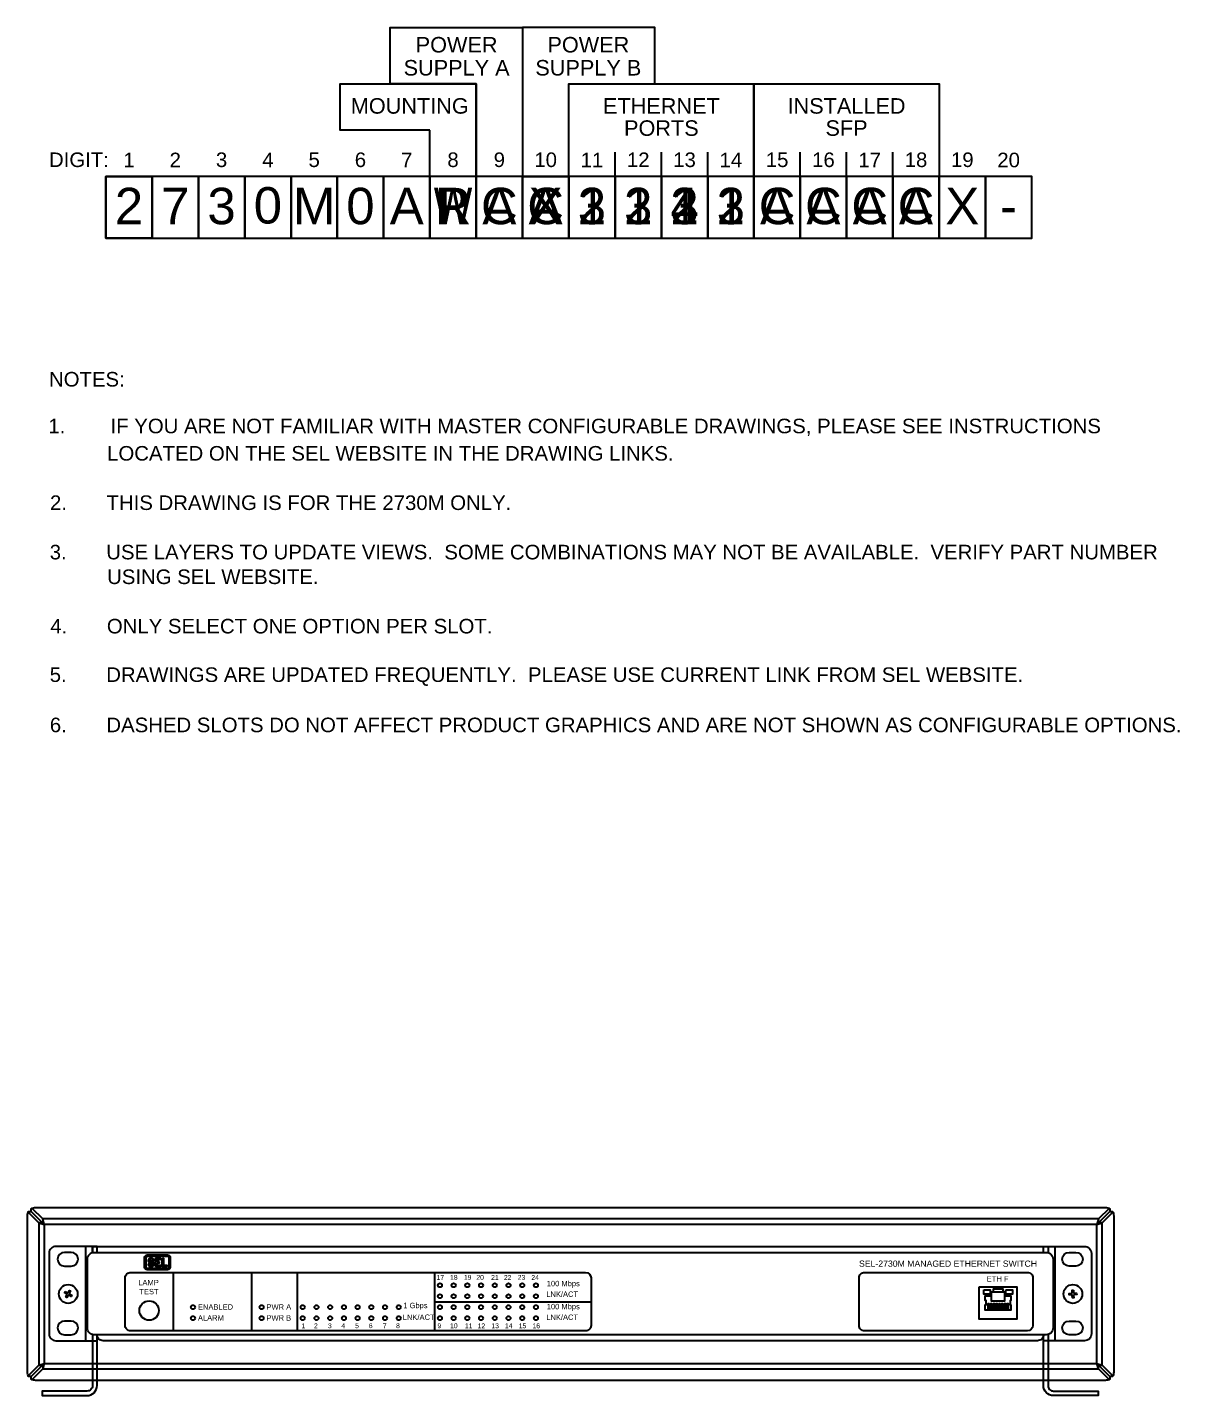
# Model space of a CAD drawing. Extents: x 1.6 to 47.5, y 0.5 to 34.6.
# Drawn here: x 1.61 to 22.61, y 9.65 to 34.59 of the extents above; entities that cross this region are included whole.
import ezdxf
from ezdxf.enums import TextEntityAlignment as Align

# ---------------------------------------------------------------- set-up
doc = ezdxf.new("R2010")
doc.units = 0
doc.header["$MEASUREMENT"] = 0
for name, color, linetype in [('1_00______MOUNTING_', 7, 'CONTINUOUS'), ('1_01__R__RACK_MOUNT', 7, 'CONTINUOUS'), ('1_02__W__WALL_SURFACE_MOUN', 7, 'CONTINUOUS'), ('1_03__P__PANEL_MOUNT', 7, 'CONTINUOUS'), ('2_00______POWER_SUPPLY_A_', 7, 'CONTINUOUS'), ('2_01__C__24-48_VDC', 7, 'CONTINUOUS'), ('2_02__A__125-250_VDC_OR_VA', 7, 'CONTINUOUS'), ('3_00______POWER_SUPPLY_B_', 7, 'CONTINUOUS'), ('3_01__X__NONE', 7, 'CONTINUOUS'), ('3_02__C__24-48_VDC', 7, 'CONTINUOUS'), ('3_03__A__125-250_VDC_OR_VA', 7, 'CONTINUOUS'), ('4_00______PORTS_9-24_', 7, 'CONTINUOUS'), ('4_01__1111___16__10-100BAS', 7, 'CONTINUOUS'), ('4_02__1112___12__10-100BAS', 7, 'CONTINUOUS'), ('4_03__1113___12__10-100BAS', 7, 'CONTINUOUS'), ('4_04__1122___8__10-100BASE', 7, 'CONTINUOUS'), ('4_05__1123___8__10-100BASE', 7, 'CONTINUOUS'), ('4_06__1133___8__10-100BASE', 7, 'CONTINUOUS'), ('4_07__1142___10__10-100BAS', 7, 'CONTINUOUS'), ('4_08__1222___4__10-100BASE', 7, 'CONTINUOUS'), ('4_09__1223___4__10-100BASE', 7, 'CONTINUOUS'), ('4_10__1233___4__10-100BASE', 7, 'CONTINUOUS'), ('4_11__1333___4__10-100BASE', 7, 'CONTINUOUS'), ('4_12__2222___16__100BASE_F', 7, 'CONTINUOUS'), ('4_13__2223___12__100BASE_F', 7, 'CONTINUOUS'), ('4_14__2233___8__100BASE_FX', 7, 'CONTINUOUS'), ('4_15__2333___4__100BASE_FX', 7, 'CONTINUOUS'), ('4_16__3333___16__100BASE_L', 7, 'CONTINUOUS'), ('5_00_____INSTALLED_SFP_', 7, 'CONTINUOUS'), ('5_01__AAAA__NONE', 7, 'CONTINUOUS'), ('5_02__CCCC___4__10-100-100', 7, 'CONTINUOUS'), ('6_00______DWG_', 7, 'CONTINUOUS')]:
    doc.layers.add(name, color=color, linetype=linetype)
doc.styles.add('ARIAL', font='arial.ttf')

msp = doc.modelspace()

# ---------------------------------------------------------------- linework, layer by layer
at = {"layer": '1_00______MOUNTING_'}
msp.add_lwpolyline([(3.879, 30.744), (3.036, 30.744), (3.036, 31.869), (3.879, 31.869), (3.879, 30.744)], dxfattribs=at)
at = {"layer": '1_01__R__RACK_MOUNT'}
for points in [[(2.792, 12.369), (2.125, 12.369, 0.414214), (2, 12.244), (2, 10.774, 0.414214), (2.125, 10.649), (2.875, 10.649), (2.875, 10.759)], [(20.208, 12.369), (20.875, 12.369, -0.414214), (21, 12.244), (21, 10.774, -0.414214), (20.875, 10.649), (20.125, 10.649), (20.125, 10.759)]]:
    msp.add_lwpolyline(points, format="xyb", dxfattribs=at)
for points in [[(2.406, 12.259), (2.281, 12.259, 1), (2.281, 12.009), (2.406, 12.009, 1)], [(20.593, 12.259), (20.718, 12.259, -1), (20.718, 12.009), (20.593, 12.009, -1)], [(2.406, 11.009), (2.281, 11.009, 1), (2.281, 10.759), (2.406, 10.759, 1)], [(20.593, 11.009), (20.718, 11.009, -1), (20.718, 10.759), (20.593, 10.759, -1)]]:
    msp.add_lwpolyline(points, format="xyb", close=True, dxfattribs=at)
for points in [[(2.666, 12.369), (2.666, 10.649)], [(20.334, 12.369), (20.334, 10.649)]]:
    msp.add_lwpolyline(points, dxfattribs=at)
at = {"layer": '1_02__W__WALL_SURFACE_MOUN'}
for points in [[(2.875, 12.259), (2.875, 12.369), (2.792, 12.369), (2.792, 12.255)], [(20.125, 12.259), (20.125, 12.369), (20.208, 12.369), (20.208, 12.255)]]:
    msp.add_lwpolyline(points, dxfattribs=at)
for points in [[(2.792, 10.764), (2.792, 9.832, -0.414214), (2.692, 9.732), (1.875, 9.732), (1.875, 9.649), (2.692, 9.649, 0.414214), (2.875, 9.832), (2.875, 10.759)], [(20.208, 10.764), (20.208, 9.832, 0.414214), (20.308, 9.732), (21.125, 9.732), (21.125, 9.649), (20.308, 9.649, -0.414214), (20.125, 9.832), (20.125, 10.759)]]:
    msp.add_lwpolyline(points, format="xyb", dxfattribs=at)
at = {"layer": '1_03__P__PANEL_MOUNT'}
for points in [[(21.406, 12.927), (21.406, 10.077, -0.139586), (21.383, 9.998), (21.335, 9.998), (21.335, 9.95, -0.139586), (21.256, 9.927), (1.756, 9.927, -0.139586), (1.677, 9.95), (1.676, 9.998), (1.628, 9.998, -0.139586), (1.606, 10.077), (1.606, 12.927, -0.139586), (1.628, 13.006), (1.677, 13.006)], [(1.677, 13.006), (1.677, 13.055, -0.139586), (1.756, 13.077), (21.256, 13.077, -0.139586), (21.335, 13.055), (21.335, 13.006), (21.383, 13.006, -0.13903), (21.406, 12.927)], [(2.295, 11.546), (2.33, 11.526, 0.414214), (2.354, 11.533), (2.373, 11.568), (2.394, 11.557), (2.374, 11.522, 0.414214), (2.38, 11.498), (2.416, 11.478), (2.404, 11.458), (2.369, 11.478, 0.414214), (2.345, 11.471), (2.326, 11.436), (2.305, 11.447), (2.325, 11.483, 0.414214), (2.319, 11.506), (2.284, 11.526), (2.295, 11.546)], [(20.671, 11.572), (20.672, 11.531, 0.414214), (20.69, 11.515), (20.73, 11.516), (20.731, 11.493), (20.691, 11.492, 0.414214), (20.674, 11.474), (20.676, 11.433), (20.652, 11.432), (20.651, 11.473, 0.414214), (20.633, 11.489), (20.593, 11.488), (20.592, 11.511), (20.632, 11.513, 0.414214), (20.649, 11.53), (20.648, 11.571), (20.671, 11.572)]]:
    msp.add_lwpolyline(points, format="xyb", dxfattribs=at)
for points in [[(1.62, 12.991), (1.814, 12.798), (1.913, 12.77), (1.885, 12.869), (1.691, 13.062)], [(1.677, 13.006), (1.913, 12.77)], [(21.32, 13.062), (21.127, 12.869), (21.099, 12.77), (21.198, 12.798), (21.391, 12.991)], [(21.335, 13.006), (21.099, 12.77)], [(1.814, 10.206), (1.884, 10.206), (1.885, 10.135), (21.127, 10.135), (21.127, 10.206), (21.198, 10.206), (21.198, 12.798), (21.127, 12.798), (21.127, 12.869), (1.885, 12.869), (1.885, 12.798), (1.814, 12.798), (1.814, 10.206)], [(1.913, 12.77), (1.913, 10.234), (21.099, 10.234), (21.099, 12.77), (1.913, 12.77)], [(1.62, 10.013), (1.814, 10.206), (1.913, 10.234), (1.885, 10.135), (1.691, 9.942)], [(1.676, 9.998), (1.913, 10.234)], [(21.335, 9.998), (21.098, 10.234)], [(21.32, 9.942), (21.127, 10.135), (21.099, 10.234), (21.198, 10.206), (21.391, 10.013)]]:
    msp.add_lwpolyline(points, dxfattribs=at)
for centre in [(2.35, 11.502), (20.662, 11.502)]:
    msp.add_circle(centre, 0.171, dxfattribs=at)
at = {"layer": '2_00______POWER_SUPPLY_A_'}
msp.add_lwpolyline([(3.879, 30.744), (3.036, 30.744), (3.036, 31.869), (3.879, 31.869), (3.879, 30.744)], dxfattribs=at)
at = {"layer": '3_00______POWER_SUPPLY_B_'}
msp.add_lwpolyline([(3.879, 30.744), (3.036, 30.744), (3.036, 31.869), (3.879, 31.869), (3.879, 30.744)], dxfattribs=at)
at = {"layer": '4_00______PORTS_9-24_'}
msp.add_lwpolyline([(3.879, 30.744), (3.036, 30.744), (3.036, 31.869), (3.879, 31.869), (3.879, 30.744)], dxfattribs=at)
at = {"layer": '5_00_____INSTALLED_SFP_'}
msp.add_lwpolyline([(3.879, 30.744), (3.036, 30.744), (3.036, 31.869), (3.879, 31.869), (3.879, 30.744)], dxfattribs=at)
at = {"layer": '6_00______DWG_'}
for points in [[(9.786, 33.556), (8.216, 33.556), (8.216, 34.586), (10.629, 34.586), (10.629, 31.869), (9.786, 31.869), (9.786, 33.556)], [(11.473, 33.556), (13.043, 33.556), (13.043, 34.586), (10.629, 34.586), (10.629, 31.869), (11.473, 31.869), (11.473, 33.556)], [(8.942, 32.713), (7.309, 32.713), (7.309, 33.556), (9.786, 33.556), (9.786, 31.869), (8.942, 31.869), (8.942, 32.713)], [(11.473, 31.869), (11.473, 33.556), (14.849, 33.556), (14.849, 31.869)], [(14.849, 31.869), (14.849, 33.556), (18.224, 33.556), (18.224, 31.869)], [(12.317, 31.869), (12.317, 32.314)], [(13.161, 31.869), (13.161, 32.314)], [(14.005, 31.869), (14.005, 32.314)], [(15.692, 31.869), (15.692, 32.314)], [(16.536, 31.869), (16.536, 32.314)], [(17.38, 31.869), (17.38, 32.314)], [(3.036, 31.869), (3.036, 30.744), (3.879, 30.744), (3.879, 31.869), (3.036, 31.869)], [(3.879, 31.869), (3.879, 30.744), (4.723, 30.744), (4.723, 31.869), (3.879, 31.869)], [(4.723, 31.869), (4.723, 30.744), (5.567, 30.744), (5.567, 31.869), (4.723, 31.869)], [(5.567, 31.869), (5.567, 30.744), (6.411, 30.744), (6.411, 31.869), (5.567, 31.869)], [(6.411, 31.869), (6.411, 30.744), (7.254, 30.744), (7.254, 31.869), (6.411, 31.869)], [(7.254, 31.869), (7.254, 30.744), (8.098, 30.744), (8.098, 31.869), (7.254, 31.869)], [(8.098, 31.869), (8.098, 30.744), (8.942, 30.744), (8.942, 31.869), (8.098, 31.869)], [(8.942, 31.869), (8.942, 30.744), (9.786, 30.744), (9.786, 31.869), (8.942, 31.869)], [(9.786, 31.869), (9.786, 30.744), (10.629, 30.744), (10.629, 31.869), (9.786, 31.869)], [(10.629, 31.869), (10.629, 30.744), (11.473, 30.744), (11.473, 31.869), (10.629, 31.869)], [(11.473, 31.869), (11.473, 30.744), (12.317, 30.744), (12.317, 31.869), (11.473, 31.869)], [(12.317, 31.869), (12.317, 30.744), (13.161, 30.744), (13.161, 31.869), (12.317, 31.869)], [(13.161, 31.869), (13.161, 30.744), (14.005, 30.744), (14.005, 31.869), (13.161, 31.869)], [(14.005, 31.869), (14.005, 30.744), (14.849, 30.744), (14.849, 31.869), (14.005, 31.869)], [(14.849, 31.869), (14.849, 30.744), (15.692, 30.744), (15.692, 31.869), (14.849, 31.869)], [(15.692, 31.869), (15.692, 30.744), (16.536, 30.744), (16.536, 31.869), (15.692, 31.869)], [(16.536, 31.869), (16.536, 30.744), (17.38, 30.744), (17.38, 31.869), (16.536, 31.869)], [(17.38, 31.869), (17.38, 30.744), (18.224, 30.744), (18.224, 31.869), (17.38, 31.869)], [(18.224, 31.869), (18.224, 30.744), (19.067, 30.744), (19.067, 31.869), (18.224, 31.869)], [(19.068, 31.869), (19.068, 30.744), (19.911, 30.744), (19.911, 31.869), (19.068, 31.869)], [(2.792, 12.255), (2.792, 12.369), (20.208, 12.369), (20.208, 12.255)], [(4.263, 11.895), (4.263, 10.83)], [(5.69, 11.895), (5.69, 10.83)], [(6.526, 11.895), (6.526, 10.83)], [(9.026, 11.895), (9.026, 10.831)], [(19.174, 11.539), (19.174, 11.378), (19.422, 11.378), (19.422, 11.539)], [(19.213, 11.539), (19.213, 11.595), (19.383, 11.595), (19.383, 11.539)], [(9.026, 11.361), (11.88, 11.361)], [(19.115, 11.204), (19.115, 11.331), (19.131, 11.331), (19.131, 11.204)], [(19.165, 11.204), (19.165, 11.331), (19.181, 11.331), (19.181, 11.204)], [(19.215, 11.204), (19.215, 11.331), (19.231, 11.331), (19.231, 11.204)], [(19.265, 11.204), (19.265, 11.331), (19.281, 11.331), (19.281, 11.204)], [(19.315, 11.204), (19.315, 11.331), (19.331, 11.331), (19.331, 11.204)], [(19.365, 11.204), (19.365, 11.331), (19.381, 11.331), (19.381, 11.204)], [(19.415, 11.204), (19.415, 11.331), (19.431, 11.331), (19.431, 11.204)], [(19.465, 11.204), (19.465, 11.331), (19.481, 11.331), (19.481, 11.204)]]:
    msp.add_lwpolyline(points, dxfattribs=at)
for points in [[(2.825, 12.259), (20.175, 12.259, -0.414214), (20.3, 12.134), (20.3, 10.884, -0.414214), (20.175, 10.759), (2.825, 10.759, -0.414214), (2.7, 10.884), (2.7, 12.134, -0.414214)], [(3.79, 12.214), (4.162, 12.214, -0.41811), (4.209, 12.166), (4.209, 11.991, -0.404471), (4.162, 11.943), (3.79, 11.943, -0.41811), (3.743, 11.99), (3.743, 12.165, -0.404471)], [(3.794, 12.189), (4.16, 12.189, -0.378768), (4.185, 12.167), (4.185, 11.991, -0.441125), (4.16, 11.968), (3.794, 11.968, -0.378768), (3.769, 11.99), (3.769, 12.166, -0.441125)], [(3.858, 12.156, 0.192116), (3.818, 12.14, 0.12608), (3.806, 12.116, 0.336344), (3.828, 12.073, 0.087668), (3.86, 12.064, -0.022201), (3.87, 12.063, -0.039737), (3.877, 12.061, -0.23043), (3.888, 12.049, -0.182747), (3.887, 12.04, -0.221111), (3.866, 12.028, -0.058363), (3.852, 12.028, -0.13415), (3.838, 12.035, 0.006668), (3.831, 12.044, 0.085557), (3.829, 12.046, 0.231613), (3.81, 12.044, 0.170757), (3.807, 12.039, 0.118457), (3.808, 12.032, 0.153081), (3.824, 12.011, 0.186266), (3.863, 12, 0.192116), (3.903, 12.015, 0.12608), (3.915, 12.039, 0.336344), (3.893, 12.083, 0.087668), (3.861, 12.091, -0.022201), (3.852, 12.093, -0.039737), (3.845, 12.095, -0.23043), (3.833, 12.106, -0.182747), (3.834, 12.116, -0.221111), (3.856, 12.127, -0.058363), (3.869, 12.128, -0.13415), (3.883, 12.121, 0.006668), (3.891, 12.111, 0.085557), (3.892, 12.11, 0.231613), (3.911, 12.112, 0.170757), (3.915, 12.116, 0.118457), (3.914, 12.124, 0.153081), (3.898, 12.144, 0.186266)], [(3.951, 12.154), (4.028, 12.154, -0.424366), (4.035, 12.147), (4.035, 12.134, -0.404134), (4.028, 12.127), (3.97, 12.127), (3.97, 12.091), (4.004, 12.091, -0.477137), (4.009, 12.085), (4.009, 12.07, -0.353971), (4.004, 12.064), (3.97, 12.064), (3.97, 12.028), (4.028, 12.028, -0.424366), (4.035, 12.021), (4.035, 12.008, -0.404134), (4.028, 12.001), (3.951, 12.001, -0.432614), (3.943, 12.009), (3.943, 12.146, -0.396049)], [(4.067, 12.154), (4.08, 12.154, -0.432614), (4.088, 12.146), (4.088, 12.028), (4.145, 12.028, -0.424366), (4.152, 12.021), (4.152, 12.008, -0.404134), (4.145, 12.001), (4.067, 12.001, -0.432614), (4.06, 12.009), (4.06, 12.146, -0.396049)], [(3.491, 11.895), (11.78, 11.895, -0.414169), (11.88, 11.795), (11.88, 10.93, -0.41425), (11.78, 10.83), (3.489, 10.83, -0.414255), (3.389, 10.93), (3.389, 11.795, -0.420981)], [(16.864, 11.895), (19.836, 11.895, -0.421025), (19.933, 11.795), (19.933, 10.93, -0.41421), (19.833, 10.83), (16.864, 10.83, -0.414214), (16.764, 10.93), (16.764, 11.795, -0.414218)]]:
    msp.add_lwpolyline(points, format="xyb", close=True, dxfattribs=at)
for points in [[(18.956, 11.631), (19.641, 11.631), (19.641, 11.041), (18.956, 11.041)], [(19.038, 11.58), (19.155, 11.58), (19.155, 11.498), (19.038, 11.498)], [(19.166, 11.539), (19.43, 11.539), (19.43, 11.466), (19.533, 11.466), (19.533, 11.382), (19.517, 11.382), (19.517, 11.302), (19.533, 11.302), (19.533, 11.204), (19.064, 11.204), (19.064, 11.302), (19.079, 11.302), (19.079, 11.382), (19.064, 11.382), (19.064, 11.466), (19.166, 11.466)], [(19.442, 11.58), (19.559, 11.58), (19.559, 11.498), (19.442, 11.498)]]:
    msp.add_lwpolyline(points, close=True, dxfattribs=at)
msp.add_lwpolyline([(20.125, 10.759, -0.414214), (20.015, 10.649), (2.985, 10.649, -0.414214), (2.875, 10.759, -1)], format="xyb", dxfattribs=at)
for centre, radius in [((9.125, 11.661), 0.037), ((9.125, 11.461), 0.037), ((9.375, 11.661), 0.037), ((9.375, 11.461), 0.037), ((9.625, 11.661), 0.037), ((9.625, 11.461), 0.037), ((9.875, 11.661), 0.037), ((9.875, 11.461), 0.037), ((10.125, 11.661), 0.037), ((10.125, 11.461), 0.037), ((10.375, 11.661), 0.037), ((10.375, 11.461), 0.037), ((10.625, 11.661), 0.037), ((10.625, 11.461), 0.037), ((10.875, 11.661), 0.037), ((10.875, 11.461), 0.037), ((3.825, 11.2), 0.177), ((4.625, 11.261), 0.037), ((5.875, 11.261), 0.037), ((6.625, 11.261), 0.037), ((6.875, 11.261), 0.037), ((7.125, 11.261), 0.037), ((7.375, 11.261), 0.037), ((7.625, 11.261), 0.037), ((7.875, 11.261), 0.037), ((8.125, 11.261), 0.037), ((8.375, 11.261), 0.037), ((9.125, 11.261), 0.037), ((9.375, 11.261), 0.037), ((9.625, 11.261), 0.037), ((9.875, 11.261), 0.037), ((10.125, 11.261), 0.037), ((10.375, 11.261), 0.037), ((10.625, 11.261), 0.037), ((10.875, 11.261), 0.037), ((4.625, 11.061), 0.037), ((5.875, 11.061), 0.037), ((6.625, 11.061), 0.037), ((6.875, 11.061), 0.037), ((7.125, 11.061), 0.037), ((7.375, 11.061), 0.037), ((7.625, 11.061), 0.037), ((7.875, 11.061), 0.037), ((8.125, 11.061), 0.037), ((8.375, 11.061), 0.037), ((9.125, 11.061), 0.037), ((9.375, 11.061), 0.037), ((9.625, 11.061), 0.037), ((9.875, 11.061), 0.037), ((10.125, 11.061), 0.037), ((10.375, 11.061), 0.037), ((10.625, 11.061), 0.037), ((10.875, 11.061), 0.037)]:
    msp.add_circle(centre, radius, dxfattribs=at)

# ---------------------------------------------------------------- texts
at = {"layer": '1_01__R__RACK_MOUNT', "style": 'ARIAL'}
msp.add_text('R', height=0.664, dxfattribs=at).set_placement((9.364, 30.998), align=Align.CENTER)
at = {"layer": '1_02__W__WALL_SURFACE_MOUN', "style": 'ARIAL', "width": 0.8}
msp.add_text('W', height=0.664, dxfattribs=at).set_placement((9.364, 30.998), align=Align.CENTER)
at = {"layer": '1_03__P__PANEL_MOUNT', "style": 'ARIAL', "width": 0.8}
msp.add_text('P', height=0.664, dxfattribs=at).set_placement((9.364, 30.998), align=Align.CENTER)
at = {"layer": '2_01__C__24-48_VDC', "style": 'ARIAL'}
msp.add_text('C', height=0.664, dxfattribs=at).set_placement((10.208, 30.998), align=Align.CENTER)
at = {"layer": '2_02__A__125-250_VDC_OR_VA', "style": 'ARIAL'}
msp.add_text('A', height=0.664, dxfattribs=at).set_placement((10.208, 30.998), align=Align.CENTER)
at = {"layer": '3_01__X__NONE', "style": 'ARIAL'}
msp.add_text('X', height=0.664, dxfattribs=at).set_placement((11.051, 30.998), align=Align.CENTER)
at = {"layer": '3_02__C__24-48_VDC', "style": 'ARIAL'}
msp.add_text('C', height=0.664, dxfattribs=at).set_placement((11.051, 30.998), align=Align.CENTER)
at = {"layer": '3_03__A__125-250_VDC_OR_VA', "style": 'ARIAL'}
msp.add_text('A', height=0.664, dxfattribs=at).set_placement((11.051, 30.998), align=Align.CENTER)
at = {"layer": '4_01__1111___16__10-100BAS', "style": 'ARIAL'}
for p in [(11.895, 30.998), (12.739, 30.998), (13.583, 30.998), (14.427, 30.998)]:
    msp.add_text('1', height=0.664, dxfattribs=at).set_placement(p, align=Align.CENTER)
at = {"layer": '4_02__1112___12__10-100BAS', "style": 'ARIAL'}
for s, p in [('2', (14.427, 30.998)), ('1', (11.895, 30.998)), ('1', (12.739, 30.998)), ('1', (13.583, 30.998))]:
    msp.add_text(s, height=0.664, dxfattribs=at).set_placement(p, align=Align.CENTER)
at = {"layer": '4_03__1113___12__10-100BAS', "style": 'ARIAL'}
for s, p in [('3', (14.427, 30.998)), ('1', (11.895, 30.998)), ('1', (12.739, 30.998)), ('1', (13.583, 30.998))]:
    msp.add_text(s, height=0.664, dxfattribs=at).set_placement(p, align=Align.CENTER)
at = {"layer": '4_04__1122___8__10-100BASE', "style": 'ARIAL'}
for s, p in [('2', (13.583, 30.998)), ('2', (14.427, 30.998)), ('1', (11.895, 30.998)), ('1', (12.739, 30.998))]:
    msp.add_text(s, height=0.664, dxfattribs=at).set_placement(p, align=Align.CENTER)
at = {"layer": '4_05__1123___8__10-100BASE', "style": 'ARIAL'}
for s, p in [('2', (13.583, 30.998)), ('3', (14.427, 30.998)), ('1', (11.895, 30.998)), ('1', (12.739, 30.998))]:
    msp.add_text(s, height=0.664, dxfattribs=at).set_placement(p, align=Align.CENTER)
at = {"layer": '4_06__1133___8__10-100BASE', "style": 'ARIAL'}
for s, p in [('3', (13.583, 30.998)), ('3', (14.427, 30.998)), ('1', (11.895, 30.998)), ('1', (12.739, 30.998))]:
    msp.add_text(s, height=0.664, dxfattribs=at).set_placement(p, align=Align.CENTER)
at = {"layer": '4_07__1142___10__10-100BAS', "style": 'ARIAL'}
for s, p in [('2', (14.427, 30.998)), ('1', (11.895, 30.998)), ('1', (12.739, 30.998)), ('4', (13.583, 30.998))]:
    msp.add_text(s, height=0.664, dxfattribs=at).set_placement(p, align=Align.CENTER)
at = {"layer": '4_08__1222___4__10-100BASE', "style": 'ARIAL'}
for s, p in [('2', (12.739, 30.998)), ('2', (13.583, 30.998)), ('2', (14.427, 30.998)), ('1', (11.895, 30.998))]:
    msp.add_text(s, height=0.664, dxfattribs=at).set_placement(p, align=Align.CENTER)
at = {"layer": '4_09__1223___4__10-100BASE', "style": 'ARIAL'}
for s, p in [('2', (12.739, 30.998)), ('2', (13.583, 30.998)), ('3', (14.427, 30.998)), ('1', (11.895, 30.998))]:
    msp.add_text(s, height=0.664, dxfattribs=at).set_placement(p, align=Align.CENTER)
at = {"layer": '4_10__1233___4__10-100BASE', "style": 'ARIAL'}
for s, p in [('2', (12.739, 30.998)), ('3', (13.583, 30.998)), ('3', (14.427, 30.998)), ('1', (11.895, 30.998))]:
    msp.add_text(s, height=0.664, dxfattribs=at).set_placement(p, align=Align.CENTER)
at = {"layer": '4_11__1333___4__10-100BASE', "style": 'ARIAL'}
for s, p in [('3', (12.739, 30.998)), ('3', (13.583, 30.998)), ('3', (14.427, 30.998)), ('1', (11.895, 30.998))]:
    msp.add_text(s, height=0.664, dxfattribs=at).set_placement(p, align=Align.CENTER)
at = {"layer": '4_12__2222___16__100BASE_F', "style": 'ARIAL'}
for p in [(11.895, 30.998), (12.739, 30.998), (13.583, 30.998), (14.427, 30.998)]:
    msp.add_text('2', height=0.664, dxfattribs=at).set_placement(p, align=Align.CENTER)
at = {"layer": '4_13__2223___12__100BASE_F', "style": 'ARIAL'}
for s, p in [('2', (11.895, 30.998)), ('2', (12.739, 30.998)), ('2', (13.583, 30.998)), ('3', (14.427, 30.998))]:
    msp.add_text(s, height=0.664, dxfattribs=at).set_placement(p, align=Align.CENTER)
at = {"layer": '4_14__2233___8__100BASE_FX', "style": 'ARIAL'}
for s, p in [('2', (11.895, 30.998)), ('2', (12.739, 30.998)), ('3', (13.583, 30.998)), ('3', (14.427, 30.998))]:
    msp.add_text(s, height=0.664, dxfattribs=at).set_placement(p, align=Align.CENTER)
at = {"layer": '4_15__2333___4__100BASE_FX', "style": 'ARIAL'}
for s, p in [('2', (11.895, 30.998)), ('3', (12.739, 30.998)), ('3', (13.583, 30.998)), ('3', (14.427, 30.998))]:
    msp.add_text(s, height=0.664, dxfattribs=at).set_placement(p, align=Align.CENTER)
at = {"layer": '4_16__3333___16__100BASE_L', "style": 'ARIAL'}
for p in [(11.895, 30.998), (12.739, 30.998), (13.583, 30.998), (14.427, 30.998)]:
    msp.add_text('3', height=0.664, dxfattribs=at).set_placement(p, align=Align.CENTER)
at = {"layer": '5_01__AAAA__NONE', "style": 'ARIAL'}
for p in [(15.27, 30.998), (16.114, 30.998), (16.958, 30.998), (17.802, 30.998)]:
    msp.add_text('A', height=0.664, dxfattribs=at).set_placement(p, align=Align.CENTER)
at = {"layer": '5_02__CCCC___4__10-100-100', "style": 'ARIAL'}
for p in [(15.27, 30.998), (16.114, 30.998), (16.958, 30.998), (17.802, 30.998)]:
    msp.add_text('C', height=0.664, dxfattribs=at).set_placement(p, align=Align.CENTER)
at = {"layer": '6_00______DWG_', "style": 'ARIAL'}
for s, height, p in [('POWER', 0.2827, (9.429, 34.128)), ('POWER', 0.2827, (11.83, 34.128)), ('SUPPLY A', 0.2827, (9.429, 33.708)), ('SUPPLY B', 0.2827, (11.83, 33.708)), ('MOUNTING', 0.2827, (8.575, 33.013)), ('ETHERNET', 0.2827, (13.161, 33.013)), ('INSTALLED', 0.2827, (16.536, 33.013)), ('PORTS', 0.2827, (13.161, 32.609)), ('SFP', 0.2827, (16.536, 32.609)), ('1', 0.266, (3.458, 32.036)), ('2', 0.266, (4.301, 32.036)), ('3', 0.266, (5.145, 32.04)), ('4', 0.266, (5.989, 32.036)), ('5', 0.266, (6.833, 32.04)), ('6', 0.266, (7.676, 32.04)), ('7', 0.266, (8.52, 32.036)), ('8', 0.266, (9.364, 32.04)), ('9', 0.266, (10.208, 32.04)), ('10', 0.2655, (11.052, 32.04)), ('11', 0.2655, (11.895, 32.036)), ('12', 0.2655, (12.739, 32.04)), ('13', 0.2655, (13.583, 32.04)), ('14', 0.2655, (14.427, 32.036)), ('15', 0.2655, (15.271, 32.04)), ('16', 0.2655, (16.115, 32.04)), ('17', 0.2655, (16.958, 32.036)), ('18', 0.2655, (17.802, 32.04)), ('19', 0.2655, (18.646, 32.04)), ('20', 0.2655, (19.49, 32.036)), ('2', 0.664, (3.458, 30.998)), ('3', 0.664, (5.145, 30.998)), ('0', 0.664, (5.989, 31.01)), ('0', 0.664, (7.676, 30.998)), ('7', 0.664, (4.301, 30.998)), ('M', 0.664, (6.833, 30.998)), ('A', 0.664, (8.52, 30.998)), ('X', 0.664, (18.646, 30.998)), ('-', 0.664, (19.489, 30.998))]:
    msp.add_text(s, height=height, dxfattribs=at).set_placement(p, align=Align.CENTER)
for s, height, p in [('DIGIT:', 0.2655, (2, 32.04)), ('NOTES:', 0.2655, (2, 28.04)), ('1.        IF YOU ARE NOT FAMILIAR WITH MASTER CONFIGURABLE DRAWINGS, PLEASE SEE INSTRUCTIONS', 0.2655, (1.988, 27.188)), ('          LOCATED ON THE SEL WEBSITE IN THE DRAWING LINKS.', 0.2655, (2.029, 26.69)), ('2.       THIS DRAWING IS FOR THE 2730M ONLY.', 0.2655, (2.018, 25.79)), ('3.       USE LAYERS TO UPDATE VIEWS.  SOME COMBINATIONS MAY NOT BE AVAILABLE.  VERIFY PART NUMBER', 0.2655, (2.013, 24.89)), ('          USING SEL WEBSITE.', 0.2655, (2.029, 24.44)), ('4.       ONLY SELECT ONE OPTION PER SLOT.', 0.2655, (2.024, 23.54)), ('5.       DRAWINGS ARE UPDATED FREQUENTLY.  PLEASE USE CURRENT LINK FROM SEL WEBSITE.', 0.2655, (2.013, 22.656)), ('6.       DASHED SLOTS DO NOT AFFECT PRODUCT GRAPHICS AND ARE NOT SHOWN AS CONFIGURABLE OPTIONS.', 0.2655, (2.015, 21.74)), ('SEL-2730M MANAGED ETHERNET SWITCH', 0.11331, (16.763, 11.998)), ('LAMP', 0.0983, (3.627, 11.661)), ('17', 0.0885, (9.064, 11.758)), ('18', 0.0885, (9.31, 11.76)), ('19', 0.0885, (9.562, 11.76)), ('20', 0.0885, (9.789, 11.76)), ('21', 0.0885, (10.058, 11.758)), ('22', 0.0885, (10.291, 11.758)), ('23', 0.0885, (10.543, 11.76)), ('24', 0.0885, (10.792, 11.758)), ('100 Mbps', 0.0983, (11.072, 11.643)), ('ETH F', 0.0983, (19.092, 11.728)), ('TEST', 0.0983, (3.646, 11.496)), ('LNK/ACT', 0.0983, (11.063, 11.449)), ('ENABLED', 0.0983, (4.714, 11.216)), ('PWR A', 0.0983, (5.964, 11.216)), ('1 Gbps', 0.0983, (8.457, 11.243)), ('100 Mbps', 0.0983, (11.072, 11.223)), ('ALARM', 0.0983, (4.714, 11.016)), ('PWR B', 0.0983, (5.964, 11.016)), ('LNK/ACT', 0.0983, (8.448, 11.029)), ('LNK/ACT', 0.0983, (11.063, 11.029)), ('1', 0.0885, (6.601, 10.877)), ('2', 0.0885, (6.83, 10.877)), ('3', 0.0885, (7.084, 10.879)), ('4', 0.0885, (7.328, 10.877)), ('5', 0.0885, (7.579, 10.879)), ('6', 0.0885, (7.829, 10.879)), ('7', 0.0885, (8.084, 10.877)), ('8', 0.0885, (8.326, 10.879)), ('9', 0.0885, (9.08, 10.878)), ('10', 0.0885, (9.31, 10.878)), ('11', 0.0885, (9.58, 10.876)), ('12', 0.0885, (9.812, 10.876)), ('13', 0.0885, (10.063, 10.878)), ('14', 0.0885, (10.31, 10.877)), ('15', 0.0885, (10.562, 10.878)), ('16', 0.0885, (10.812, 10.878))]:
    msp.add_text(s, height=height, dxfattribs=at).set_placement(p)

doc.saveas('drawing.dxf')
